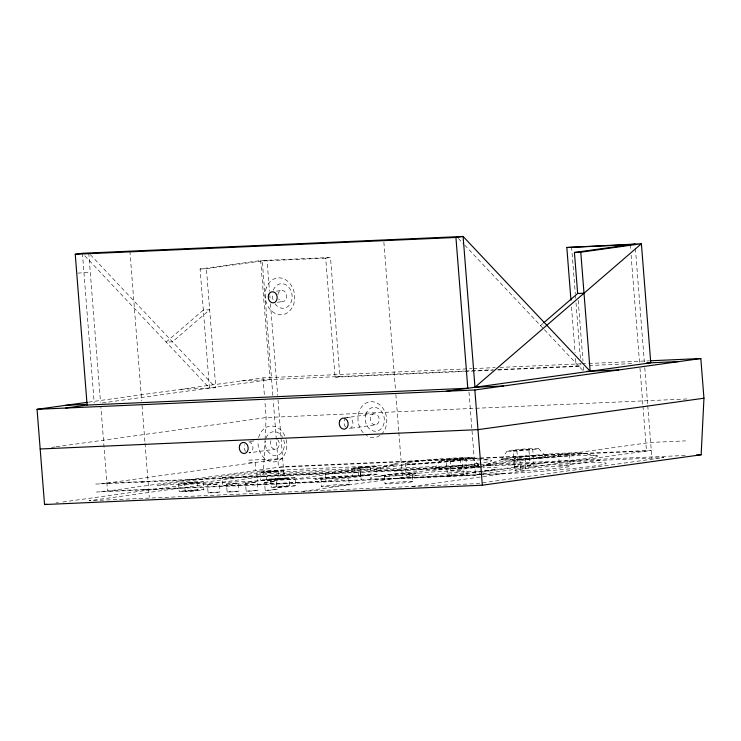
<?xml version="1.0" encoding="UTF-8"?>
<svg xmlns="http://www.w3.org/2000/svg" width="741" height="741" viewBox="0 0 741 741"><rect width="100%" height="100%" fill="white"/><g stroke="black" fill="none" stroke-linecap="round" stroke-linejoin="round"><path stroke-width="0.56" stroke-dasharray="3.71 2.78" d="M62.874 501.99L263.351 474.101L265.009 440.626M265.065 439.478L266.149 417.544L264.815 400.538M434.606 468.72L440.284 460.318M501.416 459.42L507.094 451.028M184.574 483.234L197.236 482.187L197.856 490.125L192.095 490.894L185.194 491.172L184.574 483.234L197.236 482.187M185.194 491.172L197.856 490.125M543.088 323.326L540.495 325.568L543.672 325.429M486.568 464.616L504.028 458.827M377.262 468.784L394.981 463.662M207.461 484.892L219.28 483.966L219.91 491.968L213.278 492.728L208.101 492.904L207.461 484.892L219.29 484.03M265.862 471.869L278.468 470.868L279.107 478.881L272.021 479.686L266.501 479.881L265.862 471.869L278.477 470.943M226.514 484.123L238.315 483.123L238.945 491.126L233.869 491.765L227.135 492.061L226.496 484.058L238.324 483.197M208.101 492.904L219.91 491.968M245.549 483.289L257.349 482.28L257.979 490.292L251.347 491.051L246.169 491.218L245.53 483.215L257.359 482.354M266.491 479.798L289.194 478.112L289.842 486.124L277.236 487.124L276.597 479.112L279.107 478.881M227.126 491.996L238.945 491.126M264.565 482.372L276.384 481.446L277.023 489.449L270.382 490.209L265.204 490.385L264.565 482.372L276.393 481.511M289.212 478.186L276.597 479.112M246.16 491.153L257.979 490.292M277.236 487.124L289.842 486.124M265.195 490.31L277.023 489.449M357.866 467.803L370.463 466.811L371.102 474.824L364.026 475.629L358.505 475.815L357.866 467.803L370.481 466.886M358.487 475.741L371.102 474.824M446.202 459.892L465.885 458.336L467.163 474.323L456.095 475.583L447.471 475.879L446.202 459.892L465.913 458.447M513.013 450.593L532.696 449.037L533.974 465.024L522.905 466.293L514.282 466.58L513.013 450.593L532.723 449.157M447.453 475.759L467.163 474.323M514.263 466.469L533.974 465.024M456.002 472.156L459.577 471.591A27.889 1.269 -4.5 0 0 459.392 470.628L437.181 471.609A27.889 1.269 -4.5 0 0 411.588 474.12L408.013 474.685A27.889 1.269 -4.5 0 0 420.11 475.314A27.889 1.269 -4.5 0 0 456.002 472.156L481.993 471.007M77.768 273.17L90.263 272.04M84.789 255.784L209.453 388.034L200.089 268.992L260.702 260.563L330.495 257.479L339.86 376.521L335.08 377.188L325.716 258.146L330.495 257.479M200.089 268.992L206.433 268.714L267.047 260.286L269.474 291.185M276.541 291.167L281.849 290.426M277.412 302.282L282.729 301.541M88.54 402.141L263.027 377.873L472.11 368.638M102.267 402.947L270.067 379.605L260.702 260.563M497.739 370L576.192 366.536L580.972 365.878L580.787 363.581M51.583 447.397L55.01 446.925M56.149 446.767L266.149 417.544L688.935 398.88M344.213 417.952L374.325 413.756M253.793 440.941L248.078 441.738A5.585 4.437 82.1 0 1 252.959 447.101A5.585 4.437 82.1 0 1 248.957 452.853L275.244 449.194M375.205 424.871A5.585 4.437 82.1 0 1 370.704 416.711A5.585 4.437 82.1 0 1 378.401 416.368A5.585 4.437 82.1 0 1 375.205 424.871L348.909 428.53A5.585 4.437 82.1 0 0 352.827 422.055A5.585 4.437 82.1 0 0 346.899 417.655M106.871 483.132L282.664 458.679L247.763 460.217M140.846 482.317L148.024 481.317M222.161 477.834L256.821 473.017L359.922 468.46L360.552 476.398L325.892 481.215L222.782 485.772L222.161 477.834L325.262 473.286L359.922 468.46M143.865 489.921L148.645 489.255M56.001 502.944L58.289 502.62M222.782 485.772L257.442 480.946L360.552 476.398M353.401 472.934L360.571 471.934L361.2 479.872M394.647 471.109L401.817 470.109M474.879 466.886L481.715 465.932M482.854 465.774L650.663 442.433L685.564 440.895M303.264 491.302L417.063 475.463M450.528 470.813L479.714 466.747M480.844 466.589L491.005 465.181M450.25 476.018L451.325 475.87L450.083 460.004M545.469 462.773L530.093 464.913L528.842 449.046M599.932 460.374L559.455 466.006L546.117 466.802A27.889 1.269 -4.5 0 0 520.515 469.312L516.949 469.877A27.889 1.269 -4.5 0 0 520.821 470.831L525.999 470.655A27.889 1.269 -4.5 0 0 564.929 467.349L568.504 466.784A27.889 1.269 -4.5 0 0 568.319 465.82L559.455 466.006L558.519 454.094L545.172 454.9A27.889 1.269 -4.5 0 0 519.58 457.41L516.005 457.975A27.889 1.269 -4.5 0 0 519.876 458.929L525.054 458.753A27.889 1.269 -4.5 0 0 563.994 455.446L567.569 454.872A27.889 1.269 -4.5 0 0 567.384 453.918L558.519 454.094M412.191 486.485L525.999 470.655L525.054 458.753M325.716 258.146L262.268 260.943L272.883 395.907M473.267 368.583L495.21 367.619M499.832 367.416L580.694 363.84M581.852 363.794L587.622 363.535M588.78 363.488L648.847 360.839M241.52 380.865L464.459 371.019M465.607 370.972L493.293 369.75M497.906 369.546L580.972 365.878M589.049 365.517L634.037 363.535M335.08 377.188L493.126 370.204M180.906 389.294L215.798 387.756L206.433 268.714M248.828 462.782L255.173 462.504L255.802 470.442M263.351 474.101L479.362 464.561M480.52 464.505L686.138 455.428M478.334 465.737L276.782 474.638L89.05 500.759L476.083 483.669L663.825 457.549L482.937 465.533M100.526 483.41L481.224 466.608M95.746 484.077L476.444 467.275M484.253 470.905L492.274 470.554M101.156 491.348L481.845 474.546M395.787 478.427L504.714 473.619M96.376 492.015L477.065 475.203M481.455 467.478L468.951 467.96A63.754 2.89 -4.5 0 0 385.894 474.99A63.754 2.89 -4.5 0 0 386.144 478.797L413.552 477.473A63.754 2.89 -4.5 0 0 475.842 472.008L486.744 470.581A63.754 2.89 -4.5 0 0 482.799 467.441M471.647 457.799L490.422 460.124M580.657 453.001L596.524 455.595M458.346 238.417L463.875 244.289M464.663 245.123L543.644 328.902M544.431 329.745L583.806 371.51M90.346 254.663L215.798 387.756M538.596 448.537L545.515 455.937M471.785 457.836L478.705 465.237A22.313 1.01 -4.5 0 0 444.563 467.21A22.313 1.01 -4.5 0 0 444.896 468.896A22.313 1.01 -4.5 0 0 478.76 465.496M635.408 248.615L644.327 361.932M644.781 367.675L647.68 404.475M647.764 405.633L651.913 458.309M630.267 244.697L630.721 250.467M631.082 255.08L639.622 363.507M639.983 368.12L642.892 405.031M642.975 406.188L646.504 451.037L278.505 467.284L273.253 400.52M578.202 300.392L582.991 361.182M583.445 366.915L583.713 370.361M571.598 246.836L575.294 293.76M575.387 294.909L575.655 298.345M576.016 302.921L580.425 359.005M571.506 307.024L575.109 352.809M575.562 358.524L576.192 366.536M569.384 454.409L570.32 466.321M519.876 458.929L520.821 470.831M516.894 450.704L518.144 466.58L463.282 474.212L462.032 458.336M514.189 458.438L515.125 470.34M468.988 392.091L475.5 474.824L651.293 450.371L283.284 466.617L107.501 491.07L100.887 407.004M460.457 459.225L461.393 471.128M412.042 473.712A13.949 0.63 -4.5 0 1 389.868 475.879A13.949 0.63 -4.5 0 1 392.832 474.555A13.949 0.63 -4.5 0 1 412.042 473.712L412.672 481.65A13.949 0.63 -4.5 0 1 390.488 483.817A13.949 0.63 -4.5 0 1 393.452 482.493A13.949 0.63 -4.5 0 1 412.672 481.65M405.262 463.245L406.198 475.148M383.884 242.261L395.509 389.933M395.87 394.518L398.751 431.169M398.843 432.318L402.437 478.047M384.449 475.722L385.07 483.66M376.447 466.45A12.402 0.565 -4.5 0 1 356.736 468.377A12.402 0.565 -4.5 0 1 359.339 467.2A12.402 0.565 -4.5 0 1 376.447 466.45L377.067 474.388A12.402 0.565 -4.5 0 1 357.357 476.315A12.402 0.565 -4.5 0 1 359.969 475.138A12.402 0.565 -4.5 0 1 377.067 474.388M351.901 468.238L352.521 476.176M348.594 476.509A13.949 0.63 -4.5 0 1 326.429 478.677A13.949 0.63 -4.5 0 1 329.365 477.361A13.949 0.63 -4.5 0 1 348.594 476.509L349.224 484.447A13.949 0.63 -4.5 0 1 327.059 486.615A13.949 0.63 -4.5 0 1 329.986 485.29A13.949 0.63 -4.5 0 1 349.224 484.447M325.262 473.286L325.892 481.215M321.001 478.519L321.622 486.457M295.177 477.75A12.402 0.565 -4.5 0 1 275.467 479.686A12.402 0.565 -4.5 0 1 278.07 478.51A12.402 0.565 -4.5 0 1 295.177 477.75L295.798 485.688A12.402 0.565 -4.5 0 1 276.087 487.624A12.402 0.565 -4.5 0 1 278.699 486.448A12.402 0.565 -4.5 0 1 295.798 485.688M284.396 470.516A12.347 0.556 -4.5 0 1 264.759 472.434A12.347 0.556 -4.5 0 1 267.362 471.267A12.347 0.556 -4.5 0 1 284.396 470.516L285.016 478.454A12.347 0.556 -4.5 0 1 265.389 480.372A12.347 0.556 -4.5 0 1 267.983 479.205A12.347 0.556 -4.5 0 1 285.016 478.454M269.835 295.761L270.02 298.058M270.465 303.773L277.68 395.425M278.042 400.02L280.941 436.829M281.034 437.977L283.914 474.555M263.027 377.873L264.454 396.009M270.632 479.547L271.252 487.476M259.952 472.295L260.573 480.233M256.821 473.017L257.442 480.946M203.219 481.696L203.849 489.634M178.59 483.725L179.211 491.663M129.907 251.171L141.679 400.77M142.04 405.373L144.94 442.192M145.032 443.34L149.265 497.192M88.763 252.987L100.517 402.391M82.418 253.274L94.19 402.909M277.884 294.733A5.585 4.437 82.1 0 1 284.136 291.074A5.585 4.437 82.1 0 1 285.739 299.772A5.585 4.437 82.1 0 1 278.662 298.929M245.688 451.362A5.585 4.437 82.1 0 1 244.447 444.683M277.643 439.57A5.585 4.437 82.1 0 1 278.264 447.425A5.585 4.437 82.1 0 1 271.975 447.703A5.585 4.437 82.1 0 1 271.354 439.848M345.639 427.038A5.585 4.437 82.1 0 1 345.019 419.184M283.803 440.135A12.013 9.559 82.1 0 1 275.754 455.604A12.013 9.559 82.1 0 1 265.334 440.951M266.056 438.024A12.013 9.559 82.1 0 1 282.617 437.292M273.29 290.213A12.347 9.828 82.1 0 1 287.869 286.285A12.347 9.828 82.1 0 1 289.351 305.125A12.347 9.828 82.1 0 1 274.253 302.513M273.04 299.586A12.347 9.828 82.1 0 1 272.54 293.223M379.994 435.458A18.016 14.338 82.1 0 1 366.425 435.504M363.229 432.781A18.016 14.338 82.1 0 1 361.858 406.577A18.016 14.338 82.1 0 1 382.902 408.226A18.016 14.338 82.1 0 1 381.513 434.217M286.156 439.617A18.016 14.338 82.1 0 1 273.837 461.912A18.016 14.338 82.1 0 1 258.1 440.858M258.628 437.69A18.016 14.338 82.1 0 1 271.947 426.029A18.016 14.338 82.1 0 1 285.915 438.718M478.621 463.329A58.817 2.668 -4.5 0 1 378.568 470.47A58.817 2.668 -4.5 0 1 441.404 461.912A58.817 2.668 -4.5 0 1 479.686 463.181M482.085 473.962A63.754 2.89 -4.5 0 0 495.071 473.99L507.576 473.508A63.754 2.89 -4.5 0 0 590.633 466.469A63.754 2.89 -4.5 0 0 590.382 462.671L577.878 463.153A63.754 2.89 -4.5 0 0 500.675 469.461L489.782 470.887A63.754 2.89 -4.5 0 0 482.484 472.137M480.427 473.795A63.754 2.89 -4.5 0 1 479.297 473.129M203.321 310.044L166.151 342.092L172.496 341.814L209.666 309.766L203.321 310.044M410.653 462.217L407.078 462.782A27.889 1.269 -4.5 0 0 419.174 463.412A27.889 1.269 -4.5 0 0 455.067 460.254L458.642 459.689A27.889 1.269 -4.5 0 0 458.457 458.725L436.245 459.707A27.889 1.269 -4.5 0 0 410.653 462.217M260.712 470.98L157.463 485.346L291.973 479.408L395.231 465.042L260.712 470.98M182.971 483.771A12.402 0.565 -4.5 0 0 203.08 481.854A12.402 0.565 -4.5 0 0 186.658 482.511A12.402 0.565 -4.5 0 0 182.971 483.771M183.629 491.7A12.402 0.565 -4.5 0 0 203.719 489.792A12.402 0.565 -4.5 0 0 187.241 490.459A12.402 0.565 -4.5 0 0 183.629 491.7M266.399 287.656A18.525 14.746 82.1 0 0 281.348 314.768A18.525 14.746 82.1 0 0 291.954 286.526A18.525 14.746 82.1 0 0 266.399 287.656M366.017 413.7A12.013 9.559 82.1 0 0 375.706 431.281A12.013 9.559 82.1 0 0 382.578 412.969A12.013 9.559 82.1 0 0 366.017 413.7M411.505 464.44A39.847 1.806 -4.5 0 0 472.545 458.197A39.847 1.806 -4.5 0 0 414.534 461.069A39.847 1.806 -4.5 0 0 411.505 464.44M322.817 479.186A19.97 0.908 -4.5 0 0 354.559 476.074A19.97 0.908 -4.5 0 0 327.013 477.287A19.97 0.908 -4.5 0 0 322.817 479.186M386.265 476.38A19.97 0.908 -4.5 0 0 418.007 473.277A19.97 0.908 -4.5 0 0 390.461 474.49A19.97 0.908 -4.5 0 0 386.265 476.38M510.104 459.67A22.313 1.01 -4.5 0 0 545.571 456.197A22.313 1.01 -4.5 0 0 514.8 457.558A22.313 1.01 -4.5 0 0 510.104 459.67M446.499 460.504A15.941 0.722 -4.5 0 0 471.822 458.021A15.941 0.722 -4.5 0 0 449.843 458.994A15.941 0.722 -4.5 0 0 446.499 460.504M511.735 464.903A55.788 2.529 -4.5 0 0 597.635 456.169A55.788 2.529 -4.5 0 0 516.931 460.105A55.788 2.529 -4.5 0 0 511.735 464.903M520.108 459.652A39.847 1.806 -4.5 0 0 581.453 453.409A39.847 1.806 -4.5 0 0 523.813 456.224A39.847 1.806 -4.5 0 0 520.108 459.652M513.309 451.204A15.941 0.722 -4.5 0 0 538.633 448.722A15.941 0.722 -4.5 0 0 516.653 449.694A15.941 0.722 -4.5 0 0 513.309 451.204"/><path stroke-width="1.11" d="M87.401 402.298L37.05 409.31L44.543 504.538L482.345 485.207L701.153 454.77L703.95 398.223L700.829 358.542L650.005 360.784M543.95 322.585L577.665 293.51L584.01 293.232M65.606 408.05L87.114 405.049L75.249 254.265L82.418 253.274L463.106 236.462L474.981 387.247L641.391 243.752L650.765 362.794L446.295 391.239M75.249 254.265L455.937 237.463L463.106 236.462L590.151 371.222L580.777 252.19L641.391 243.752L566.819 247.503L570.968 300.151M577.665 293.51L574.432 252.468L635.046 244.03M37.05 409.31L474.851 389.979L700.829 358.542M703.95 398.223L477.973 429.66L40.171 448.99M44.543 504.538L46.84 504.213M566.819 247.503L630.267 244.697M574.432 252.468L580.777 252.19M646.532 362.979L679.312 361.534M586.974 371.371L618.698 369.963M65.736 405.318L87.429 404.354M474.981 387.247L503.528 385.987M87.114 405.049L467.803 388.247L455.937 237.463M696.531 454.974L701.153 454.77M474.851 389.979L482.345 485.207M268.659 294.705A5.585 4.437 82.1 0 0 273.17 302.874A5.585 4.437 82.1 0 0 276.356 294.362A5.585 4.437 82.1 0 0 268.659 294.705M239.667 445.35A5.585 4.437 82.1 0 0 244.178 453.52A5.585 4.437 82.1 0 0 247.364 445.008A5.585 4.437 82.1 0 0 239.667 445.35M339.628 421.027A5.585 4.437 82.1 0 0 344.13 429.196A5.585 4.437 82.1 0 0 347.325 420.693A5.585 4.437 82.1 0 0 339.628 421.027"/></g></svg>
